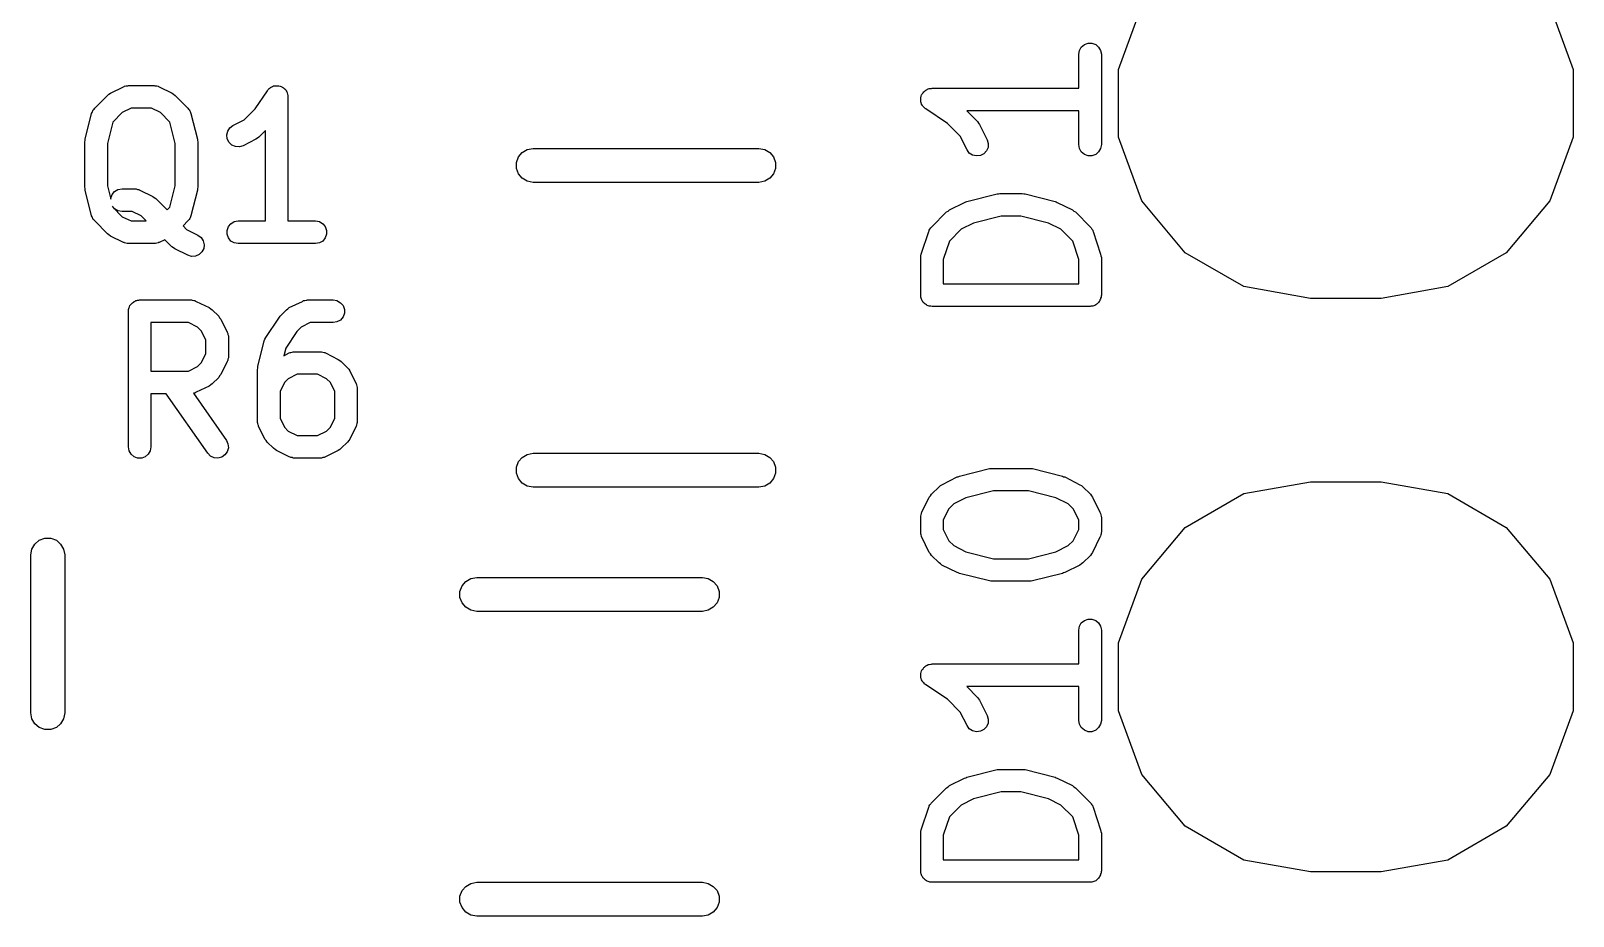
# Model space of a CAD drawing. Extents: x 125.5 to 143.1, y -145.4 to -100.4.
# Drawn here: x 135.97 to 142.81, y -117.85 to -113.93 of the extents above; entities that cross this region are included whole.
import ezdxf

# ---------------------------------------------------------------- set-up
doc = ezdxf.new("R2010")
doc.units = 0
doc.header["$MEASUREMENT"] = 0
doc.layers.add('BLACK', color=7, linetype='CONTINUOUS')

msp = doc.modelspace()

# ---------------------------------------------------------------- linework, layer by layer
at = {"layer": 'Black'}
for p, q in [((140.793, -114.1), (140.896, -113.818)), ((142.704, -113.818), (142.807, -114.1)), ((140.617, -114.033), (140.62, -114.016)), ((140.62, -114.016), (140.628, -114.001)), ((140.628, -114.001), (140.642, -113.99)), ((140.642, -113.99), (140.658, -113.984)), ((140.658, -113.984), (140.675, -113.984)), ((140.675, -113.984), (140.692, -113.99)), ((140.692, -113.99), (140.705, -114.001)), ((140.705, -114.001), (140.714, -114.016)), ((140.714, -114.016), (140.717, -114.033)), ((140.617, -114.183), (140.617, -114.033)), ((140.717, -114.033), (140.717, -114.433)), ((140.793, -114.4), (140.793, -114.1)), ((142.807, -114.1), (142.807, -114.4)), ((136.258, -114.272), (136.315, -114.215)), ((136.315, -114.215), (136.321, -114.21)), ((136.321, -114.21), (136.328, -114.205)), ((136.328, -114.205), (136.385, -114.177)), ((136.385, -114.177), (136.388, -114.176)), ((136.388, -114.176), (136.39, -114.174)), ((136.39, -114.174), (136.396, -114.173)), ((136.396, -114.173), (136.401, -114.172)), ((136.401, -114.172), (136.404, -114.172)), ((136.404, -114.172), (136.407, -114.171)), ((136.407, -114.171), (136.521, -114.171)), ((136.521, -114.171), (136.524, -114.172)), ((136.524, -114.172), (136.527, -114.172)), ((136.527, -114.172), (136.533, -114.173)), ((136.533, -114.173), (136.539, -114.174)), ((136.539, -114.174), (136.541, -114.176)), ((136.541, -114.176), (136.544, -114.177)), ((136.544, -114.177), (136.601, -114.205)), ((136.601, -114.205), (136.607, -114.21)), ((136.607, -114.21), (136.614, -114.215)), ((136.614, -114.215), (136.671, -114.272)), ((136.968, -114.275), (137.023, -114.194)), ((137.023, -114.194), (137.025, -114.192)), ((137.025, -114.192), (137.026, -114.189)), ((137.026, -114.189), (137.031, -114.185)), ((137.031, -114.185), (137.035, -114.181)), ((137.035, -114.181), (137.037, -114.18)), ((137.037, -114.18), (137.039, -114.178)), ((137.039, -114.178), (137.045, -114.176)), ((137.045, -114.176), (137.05, -114.173)), ((137.05, -114.173), (137.053, -114.173)), ((137.053, -114.173), (137.056, -114.172)), ((137.056, -114.172), (137.062, -114.172)), ((137.062, -114.172), (137.068, -114.172)), ((137.068, -114.172), (137.07, -114.172)), ((137.07, -114.172), (137.073, -114.172)), ((137.073, -114.172), (137.079, -114.174)), ((137.079, -114.174), (137.084, -114.176)), ((137.084, -114.176), (137.087, -114.177)), ((137.087, -114.177), (137.089, -114.178)), ((137.089, -114.178), (137.094, -114.182)), ((137.094, -114.182), (137.099, -114.185)), ((137.099, -114.185), (137.1, -114.188)), ((137.1, -114.188), (137.103, -114.189)), ((137.103, -114.189), (137.106, -114.194)), ((137.106, -114.194), (137.109, -114.199)), ((137.109, -114.199), (137.11, -114.202)), ((137.11, -114.202), (137.111, -114.204)), ((137.111, -114.204), (137.112, -114.21)), ((137.112, -114.21), (137.114, -114.216)), ((137.114, -114.216), (137.114, -114.219)), ((137.114, -114.219), (137.114, -114.221)), ((137.114, -114.221), (137.114, -114.771)), ((139.917, -114.225), (139.919, -114.219)), ((139.917, -114.227), (139.917, -114.225)), ((139.917, -114.23), (139.917, -114.227)), ((139.917, -114.236), (139.917, -114.23)), ((139.919, -114.219), (139.921, -114.213)), ((139.921, -114.213), (139.922, -114.211)), ((139.922, -114.211), (139.923, -114.208)), ((139.923, -114.208), (139.927, -114.204)), ((139.927, -114.204), (139.931, -114.199)), ((139.931, -114.199), (139.933, -114.197)), ((139.933, -114.197), (139.935, -114.195)), ((139.935, -114.195), (139.94, -114.192)), ((139.94, -114.192), (139.945, -114.189)), ((139.945, -114.189), (139.947, -114.188)), ((139.947, -114.188), (139.95, -114.186)), ((139.95, -114.186), (139.955, -114.185)), ((139.955, -114.185), (139.961, -114.184)), ((139.961, -114.184), (139.964, -114.184)), ((139.964, -114.184), (139.967, -114.183)), ((139.967, -114.183), (140.617, -114.183)), ((136.216, -114.409), (136.244, -114.295)), ((136.244, -114.295), (136.246, -114.291)), ((136.246, -114.291), (136.248, -114.286)), ((136.248, -114.286), (136.25, -114.283)), ((136.25, -114.283), (136.251, -114.279)), ((136.251, -114.279), (136.255, -114.276)), ((136.255, -114.276), (136.258, -114.272)), ((136.38, -114.291), (136.338, -114.333)), ((136.419, -114.271), (136.38, -114.291)), ((136.51, -114.271), (136.419, -114.271)), ((136.549, -114.291), (136.51, -114.271)), ((136.591, -114.333), (136.549, -114.291)), ((136.671, -114.272), (136.674, -114.276)), ((136.674, -114.276), (136.677, -114.279)), ((136.677, -114.279), (136.679, -114.283)), ((136.679, -114.283), (136.681, -114.286)), ((136.681, -114.286), (136.682, -114.291)), ((136.682, -114.291), (136.684, -114.295)), ((136.684, -114.295), (136.713, -114.409)), ((136.92, -114.323), (136.968, -114.275)), ((139.917, -114.242), (139.917, -114.236)), ((139.918, -114.245), (139.917, -114.242)), ((139.919, -114.247), (139.918, -114.245)), ((139.921, -114.253), (139.919, -114.247)), ((139.923, -114.258), (139.921, -114.253)), ((139.925, -114.26), (139.923, -114.258)), ((139.926, -114.263), (139.925, -114.26)), ((139.931, -114.267), (139.926, -114.263)), ((139.935, -114.272), (139.931, -114.267)), ((139.937, -114.273), (139.935, -114.272)), ((139.939, -114.275), (139.937, -114.273)), ((140.035, -114.339), (139.939, -114.275)), ((140.617, -114.283), (140.121, -114.283)), ((140.121, -114.283), (140.169, -114.331)), ((140.617, -114.433), (140.617, -114.283)), ((136.338, -114.333), (136.314, -114.428)), ((136.614, -114.428), (136.591, -114.333)), ((136.847, -114.373), (136.857, -114.358)), ((136.857, -114.358), (136.87, -114.348)), ((136.87, -114.348), (136.92, -114.323)), ((140.092, -114.396), (140.035, -114.339)), ((140.169, -114.331), (140.173, -114.338)), ((140.173, -114.338), (140.178, -114.344)), ((140.178, -114.344), (140.211, -114.411)), ((136.214, -114.421), (136.215, -114.415)), ((136.214, -114.621), (136.214, -114.421)), ((136.215, -114.415), (136.216, -114.409)), ((136.314, -114.428), (136.314, -114.615)), ((136.614, -114.615), (136.614, -114.428)), ((136.713, -114.409), (136.713, -114.415)), ((136.713, -114.415), (136.714, -114.421)), ((136.714, -114.421), (136.714, -114.621)), ((136.843, -114.39), (136.847, -114.373)), ((136.845, -114.407), (136.843, -114.39)), ((136.853, -114.423), (136.845, -114.407)), ((136.865, -114.435), (136.853, -114.423)), ((136.881, -114.441), (136.865, -114.435)), ((136.972, -114.409), (136.915, -114.438)), ((136.979, -114.404), (136.972, -114.409)), ((136.985, -114.4), (136.979, -114.404)), ((137.014, -114.371), (136.985, -114.4)), ((137.014, -114.771), (137.014, -114.371)), ((140.122, -114.456), (140.092, -114.396)), ((140.211, -114.411), (140.216, -114.428)), ((140.216, -114.428), (140.215, -114.445)), ((140.62, -114.45), (140.617, -114.433)), ((140.717, -114.433), (140.714, -114.45)), ((140.896, -114.682), (140.793, -114.4)), ((142.807, -114.4), (142.704, -114.682)), ((136.899, -114.443), (136.881, -114.441)), ((136.915, -114.438), (136.899, -114.443)), ((138.126, -114.512), (138.135, -114.487)), ((138.135, -114.487), (138.152, -114.468)), ((138.152, -114.468), (138.174, -114.455)), ((138.174, -114.455), (138.2, -114.45)), ((138.2, -114.45), (139.2, -114.45)), ((139.2, -114.45), (139.226, -114.455)), ((139.226, -114.455), (139.248, -114.468)), ((139.248, -114.468), (139.265, -114.487)), ((139.265, -114.487), (139.274, -114.512)), ((140.132, -114.47), (140.122, -114.456)), ((140.147, -114.479), (140.132, -114.47)), ((140.164, -114.483), (140.147, -114.479)), ((140.181, -114.481), (140.164, -114.483)), ((140.196, -114.473), (140.181, -114.481)), ((140.208, -114.461), (140.196, -114.473)), ((140.215, -114.445), (140.208, -114.461)), ((140.628, -114.465), (140.62, -114.45)), ((140.642, -114.477), (140.628, -114.465)), ((140.658, -114.483), (140.642, -114.477)), ((140.675, -114.483), (140.658, -114.483)), ((140.692, -114.477), (140.675, -114.483)), ((140.705, -114.465), (140.692, -114.477)), ((140.714, -114.45), (140.705, -114.465)), ((138.126, -114.538), (138.126, -114.512)), ((138.135, -114.562), (138.126, -114.538)), ((138.152, -114.582), (138.135, -114.562)), ((139.265, -114.562), (139.248, -114.582)), ((139.274, -114.538), (139.265, -114.562)), ((139.274, -114.512), (139.274, -114.538)), ((136.215, -114.627), (136.214, -114.621)), ((136.216, -114.634), (136.215, -114.627)), ((136.244, -114.748), (136.216, -114.634)), ((136.314, -114.615), (136.329, -114.675)), ((136.335, -114.654), (136.346, -114.64)), ((136.346, -114.64), (136.361, -114.632)), ((136.361, -114.632), (136.379, -114.629)), ((136.379, -114.629), (136.436, -114.629)), ((136.436, -114.629), (136.439, -114.629)), ((136.439, -114.629), (136.441, -114.629)), ((136.441, -114.629), (136.447, -114.631)), ((136.447, -114.631), (136.453, -114.632)), ((136.453, -114.632), (136.455, -114.633)), ((136.455, -114.633), (136.458, -114.634)), ((136.458, -114.634), (136.515, -114.662)), ((136.591, -114.71), (136.614, -114.615)), ((136.713, -114.634), (136.684, -114.748)), ((136.714, -114.621), (136.713, -114.627)), ((136.713, -114.627), (136.713, -114.634)), ((138.174, -114.595), (138.152, -114.582)), ((138.2, -114.6), (138.174, -114.595)), ((139.2, -114.6), (138.2, -114.6)), ((139.226, -114.595), (139.2, -114.6)), ((139.248, -114.582), (139.226, -114.595)), ((136.329, -114.67), (136.335, -114.654)), ((136.329, -114.675), (136.329, -114.67)), ((136.346, -114.717), (136.337, -114.705)), ((136.337, -114.705), (136.338, -114.71)), ((136.515, -114.662), (136.522, -114.667)), ((136.522, -114.667), (136.528, -114.672)), ((136.528, -114.672), (136.579, -114.722)), ((140.044, -114.722), (140.111, -114.689)), ((140.111, -114.689), (140.116, -114.687)), ((140.116, -114.687), (140.121, -114.685)), ((140.121, -114.685), (140.255, -114.651)), ((140.255, -114.651), (140.261, -114.651)), ((140.261, -114.651), (140.267, -114.65)), ((140.267, -114.65), (140.367, -114.65)), ((140.367, -114.65), (140.373, -114.651)), ((140.373, -114.651), (140.379, -114.651)), ((140.379, -114.651), (140.512, -114.685)), ((140.512, -114.685), (140.517, -114.687)), ((140.517, -114.687), (140.522, -114.689)), ((140.522, -114.689), (140.589, -114.722)), ((141.089, -114.912), (140.896, -114.682)), ((142.704, -114.682), (142.511, -114.912)), ((136.246, -114.752), (136.244, -114.748)), ((136.248, -114.757), (136.246, -114.752)), ((136.25, -114.76), (136.248, -114.757)), ((136.251, -114.764), (136.25, -114.76)), ((136.255, -114.767), (136.251, -114.764)), ((136.258, -114.771), (136.255, -114.767)), ((136.315, -114.828), (136.258, -114.771)), ((136.338, -114.71), (136.38, -114.752)), ((136.361, -114.726), (136.346, -114.717)), ((136.379, -114.729), (136.361, -114.726)), ((136.424, -114.729), (136.379, -114.729)), ((136.38, -114.752), (136.419, -114.771)), ((136.419, -114.771), (136.486, -114.771)), ((136.463, -114.748), (136.424, -114.729)), ((136.486, -114.771), (136.463, -114.748)), ((136.579, -114.722), (136.591, -114.71)), ((136.671, -114.771), (136.649, -114.793)), ((136.674, -114.767), (136.671, -114.771)), ((136.677, -114.764), (136.674, -114.767)), ((136.679, -114.76), (136.677, -114.764)), ((136.681, -114.757), (136.679, -114.76)), ((136.682, -114.752), (136.681, -114.757)), ((136.684, -114.748), (136.682, -114.752)), ((136.861, -114.783), (136.876, -114.774)), ((136.876, -114.774), (136.893, -114.771)), ((136.893, -114.771), (137.014, -114.771)), ((137.114, -114.771), (137.236, -114.771)), ((137.236, -114.771), (137.253, -114.774)), ((137.253, -114.774), (137.268, -114.783)), ((139.965, -114.798), (140.031, -114.731)), ((140.031, -114.731), (140.038, -114.727)), ((140.038, -114.727), (140.044, -114.722)), ((140.273, -114.75), (140.151, -114.781)), ((140.361, -114.75), (140.273, -114.75)), ((140.483, -114.781), (140.361, -114.75)), ((140.589, -114.722), (140.595, -114.727)), ((140.595, -114.727), (140.602, -114.731)), ((140.602, -114.731), (140.669, -114.798)), ((136.321, -114.833), (136.315, -114.828)), ((136.328, -114.838), (136.321, -114.833)), ((136.385, -114.866), (136.328, -114.838)), ((136.649, -114.793), (136.665, -114.809)), ((136.665, -114.809), (136.715, -114.834)), ((136.715, -114.834), (136.729, -114.844)), ((136.729, -114.844), (136.739, -114.859)), ((136.844, -114.813), (136.85, -114.796)), ((136.844, -114.83), (136.844, -114.813)), ((136.85, -114.846), (136.844, -114.83)), ((136.85, -114.796), (136.861, -114.783)), ((137.268, -114.783), (137.279, -114.796)), ((137.279, -114.796), (137.285, -114.813)), ((137.285, -114.83), (137.279, -114.846)), ((137.285, -114.813), (137.285, -114.83)), ((139.919, -114.918), (139.953, -114.818)), ((139.953, -114.818), (139.954, -114.815)), ((139.954, -114.815), (139.955, -114.812)), ((139.955, -114.812), (139.958, -114.807)), ((139.958, -114.807), (139.961, -114.802)), ((139.961, -114.802), (139.963, -114.8)), ((139.963, -114.8), (139.965, -114.798)), ((140.096, -114.808), (140.044, -114.86)), ((140.151, -114.781), (140.096, -114.808)), ((140.537, -114.808), (140.483, -114.781)), ((140.59, -114.86), (140.537, -114.808)), ((140.669, -114.798), (140.67, -114.8)), ((140.67, -114.8), (140.672, -114.802)), ((140.672, -114.802), (140.675, -114.807)), ((140.675, -114.807), (140.679, -114.812)), ((140.679, -114.812), (140.679, -114.815)), ((140.679, -114.815), (140.681, -114.818)), ((140.681, -114.818), (140.714, -114.918)), ((136.388, -114.867), (136.385, -114.866)), ((136.39, -114.868), (136.388, -114.867)), ((136.396, -114.869), (136.39, -114.868)), ((136.401, -114.871), (136.396, -114.869)), ((136.404, -114.871), (136.401, -114.871)), ((136.407, -114.871), (136.404, -114.871)), ((136.521, -114.871), (136.407, -114.871)), ((136.524, -114.871), (136.521, -114.871)), ((136.527, -114.871), (136.524, -114.871)), ((136.533, -114.869), (136.527, -114.871)), ((136.539, -114.868), (136.533, -114.869)), ((136.541, -114.867), (136.539, -114.868)), ((136.544, -114.866), (136.541, -114.867)), ((136.569, -114.854), (136.544, -114.866)), ((136.6, -114.885), (136.569, -114.854)), ((136.607, -114.89), (136.6, -114.885)), ((136.613, -114.895), (136.607, -114.89)), ((136.67, -114.923), (136.613, -114.895)), ((136.733, -114.908), (136.72, -114.92)), ((136.741, -114.893), (136.733, -114.908)), ((136.739, -114.859), (136.743, -114.876)), ((136.743, -114.876), (136.741, -114.893)), ((136.861, -114.86), (136.85, -114.846)), ((136.876, -114.868), (136.861, -114.86)), ((136.893, -114.871), (136.876, -114.868)), ((137.236, -114.871), (136.893, -114.871)), ((137.253, -114.868), (137.236, -114.871)), ((137.268, -114.86), (137.253, -114.868)), ((137.279, -114.846), (137.268, -114.86)), ((140.044, -114.86), (140.017, -114.941)), ((140.617, -114.941), (140.59, -114.86)), ((141.348, -115.062), (141.089, -114.912)), ((142.511, -114.912), (142.252, -115.062)), ((136.687, -114.928), (136.67, -114.923)), ((136.704, -114.927), (136.687, -114.928)), ((136.72, -114.92), (136.704, -114.927)), ((139.917, -114.933), (139.918, -114.925)), ((139.917, -115.1), (139.917, -114.933)), ((139.918, -114.925), (139.919, -114.918)), ((140.017, -114.941), (140.017, -115.05)), ((140.617, -115.05), (140.617, -114.941)), ((140.714, -114.918), (140.715, -114.925)), ((140.715, -114.925), (140.717, -114.933)), ((140.717, -114.933), (140.717, -115.1)), ((140.017, -115.05), (140.617, -115.05)), ((139.917, -115.104), (139.917, -115.1)), ((139.917, -115.109), (139.917, -115.104)), ((139.919, -115.113), (139.917, -115.109)), ((139.92, -115.117), (139.919, -115.113)), ((139.922, -115.121), (139.92, -115.117)), ((140.714, -115.117), (140.711, -115.121)), ((140.716, -115.109), (140.714, -115.113)), ((140.714, -115.113), (140.714, -115.117)), ((140.717, -115.1), (140.716, -115.104)), ((140.716, -115.104), (140.716, -115.109)), ((141.644, -115.114), (141.348, -115.062)), ((141.956, -115.114), (141.644, -115.114)), ((142.252, -115.062), (141.956, -115.114)), ((136.407, -115.171), (136.408, -115.167)), ((136.407, -115.771), (136.407, -115.171)), ((136.408, -115.163), (136.409, -115.159)), ((136.408, -115.167), (136.408, -115.163)), ((136.409, -115.159), (136.41, -115.154)), ((136.41, -115.154), (136.412, -115.151)), ((136.412, -115.151), (136.414, -115.146)), ((136.414, -115.146), (136.417, -115.143)), ((136.417, -115.143), (136.419, -115.139)), ((136.419, -115.139), (136.422, -115.136)), ((136.422, -115.136), (136.425, -115.133)), ((136.425, -115.133), (136.429, -115.131)), ((136.429, -115.131), (136.432, -115.128)), ((136.432, -115.128), (136.436, -115.127)), ((136.436, -115.127), (136.44, -115.124)), ((136.44, -115.124), (136.444, -115.124)), ((136.444, -115.124), (136.448, -115.122)), ((136.448, -115.122), (136.453, -115.122)), ((136.453, -115.122), (136.457, -115.121)), ((136.457, -115.121), (136.686, -115.121)), ((136.686, -115.121), (136.689, -115.122)), ((136.689, -115.122), (136.691, -115.122)), ((136.691, -115.122), (136.697, -115.123)), ((136.697, -115.123), (136.703, -115.124)), ((136.703, -115.124), (136.705, -115.126)), ((136.705, -115.126), (136.708, -115.127)), ((136.708, -115.127), (136.765, -115.155)), ((136.765, -115.155), (136.772, -115.16)), ((136.772, -115.16), (136.778, -115.165)), ((136.778, -115.165), (136.807, -115.193)), ((137.079, -115.193), (137.108, -115.165)), ((137.108, -115.165), (137.114, -115.16)), ((137.114, -115.16), (137.12, -115.155)), ((137.12, -115.155), (137.178, -115.127)), ((137.178, -115.127), (137.18, -115.126)), ((137.18, -115.126), (137.183, -115.124)), ((137.183, -115.124), (137.189, -115.123)), ((137.189, -115.123), (137.194, -115.122)), ((137.194, -115.122), (137.197, -115.122)), ((137.197, -115.122), (137.2, -115.121)), ((137.2, -115.121), (137.314, -115.121)), ((137.314, -115.121), (137.331, -115.124)), ((137.331, -115.124), (137.346, -115.133)), ((137.346, -115.133), (137.358, -115.146)), ((137.358, -115.146), (137.364, -115.163)), ((137.364, -115.18), (137.358, -115.196)), ((137.364, -115.163), (137.364, -115.18)), ((139.923, -115.125), (139.922, -115.121)), ((139.926, -115.128), (139.923, -115.125)), ((139.928, -115.132), (139.926, -115.128)), ((139.932, -115.135), (139.928, -115.132)), ((139.935, -115.138), (139.932, -115.135)), ((139.938, -115.14), (139.935, -115.138)), ((139.942, -115.143), (139.938, -115.14)), ((139.946, -115.145), (139.942, -115.143)), ((139.95, -115.147), (139.946, -115.145)), ((139.954, -115.148), (139.95, -115.147)), ((139.958, -115.149), (139.954, -115.148)), ((139.962, -115.149), (139.958, -115.149)), ((139.967, -115.15), (139.962, -115.149)), ((140.667, -115.15), (139.967, -115.15)), ((140.671, -115.149), (140.667, -115.15)), ((140.675, -115.149), (140.671, -115.149)), ((140.679, -115.148), (140.675, -115.149)), ((140.684, -115.147), (140.679, -115.148)), ((140.688, -115.145), (140.684, -115.147)), ((140.692, -115.143), (140.688, -115.145)), ((140.695, -115.14), (140.692, -115.143)), ((140.699, -115.138), (140.695, -115.14)), ((140.702, -115.135), (140.699, -115.138)), ((140.705, -115.132), (140.702, -115.135)), ((140.707, -115.128), (140.705, -115.132)), ((140.71, -115.125), (140.707, -115.128)), ((140.711, -115.121), (140.71, -115.125)), ((136.507, -115.221), (136.507, -115.436)), ((136.674, -115.221), (136.507, -115.221)), ((136.713, -115.241), (136.674, -115.221)), ((136.73, -115.258), (136.713, -115.241)), ((136.807, -115.193), (136.811, -115.2)), ((136.811, -115.2), (136.816, -115.206)), ((136.816, -115.206), (136.845, -115.263)), ((137.016, -115.287), (137.073, -115.201)), ((137.073, -115.201), (137.076, -115.197)), ((137.076, -115.197), (137.079, -115.193)), ((137.172, -115.241), (137.153, -115.26)), ((137.212, -115.221), (137.172, -115.241)), ((137.314, -115.221), (137.212, -115.221)), ((137.331, -115.218), (137.314, -115.221)), ((137.346, -115.21), (137.331, -115.218)), ((137.358, -115.196), (137.346, -115.21)), ((136.75, -115.298), (136.73, -115.258)), ((136.75, -115.36), (136.75, -115.298)), ((136.845, -115.263), (136.846, -115.266)), ((136.846, -115.266), (136.847, -115.269)), ((136.847, -115.269), (136.848, -115.274)), ((136.848, -115.274), (136.85, -115.28)), ((136.85, -115.28), (136.85, -115.283)), ((136.85, -115.283), (136.85, -115.286)), ((136.85, -115.286), (136.85, -115.371)), ((136.98, -115.416), (137.009, -115.302)), ((137.009, -115.302), (137.012, -115.294)), ((137.012, -115.294), (137.016, -115.287)), ((137.153, -115.26), (137.104, -115.335)), ((136.73, -115.399), (136.75, -115.36)), ((136.846, -115.391), (136.845, -115.394)), ((136.847, -115.389), (136.846, -115.391)), ((136.848, -115.383), (136.847, -115.389)), ((136.85, -115.377), (136.848, -115.383)), ((136.85, -115.371), (136.85, -115.374)), ((136.85, -115.374), (136.85, -115.377)), ((137.104, -115.335), (137.095, -115.368)), ((137.095, -115.368), (137.12, -115.355)), ((137.12, -115.355), (137.123, -115.354)), ((137.123, -115.354), (137.126, -115.353)), ((137.126, -115.353), (137.132, -115.352)), ((137.132, -115.352), (137.137, -115.35)), ((137.137, -115.35), (137.14, -115.35)), ((137.14, -115.35), (137.143, -115.35)), ((137.143, -115.35), (137.257, -115.35)), ((137.257, -115.35), (137.26, -115.35)), ((137.26, -115.35), (137.263, -115.35)), ((137.263, -115.35), (137.268, -115.352)), ((137.268, -115.352), (137.274, -115.353)), ((137.274, -115.353), (137.277, -115.354)), ((137.277, -115.354), (137.28, -115.355)), ((137.28, -115.355), (137.337, -115.384)), ((137.337, -115.384), (137.343, -115.389)), ((137.343, -115.389), (137.35, -115.393)), ((136.507, -115.436), (136.674, -115.436)), ((136.674, -115.436), (136.713, -115.416)), ((136.713, -115.416), (136.73, -115.399)), ((136.811, -115.457), (136.807, -115.464)), ((136.816, -115.451), (136.811, -115.457)), ((136.845, -115.394), (136.816, -115.451)), ((136.979, -115.429), (136.98, -115.423)), ((136.979, -115.657), (136.979, -115.429)), ((136.98, -115.423), (136.98, -115.416)), ((137.155, -115.45), (137.115, -115.47)), ((137.245, -115.45), (137.155, -115.45)), ((137.285, -115.47), (137.245, -115.45)), ((137.35, -115.393), (137.378, -115.422)), ((137.378, -115.422), (137.383, -115.428)), ((137.383, -115.428), (137.388, -115.435)), ((137.388, -115.435), (137.416, -115.492)), ((136.765, -115.502), (136.708, -115.53)), ((136.772, -115.497), (136.765, -115.502)), ((136.778, -115.492), (136.772, -115.497)), ((136.807, -115.464), (136.778, -115.492)), ((137.098, -115.487), (137.079, -115.526)), ((137.079, -115.526), (137.079, -115.645)), ((137.115, -115.47), (137.098, -115.487)), ((137.302, -115.487), (137.285, -115.47)), ((137.321, -115.526), (137.302, -115.487)), ((137.321, -115.645), (137.321, -115.526)), ((137.416, -115.492), (137.417, -115.495)), ((137.417, -115.495), (137.418, -115.497)), ((137.418, -115.497), (137.419, -115.503)), ((137.419, -115.503), (137.421, -115.509)), ((137.421, -115.509), (137.421, -115.511)), ((137.421, -115.511), (137.421, -115.514)), ((137.421, -115.514), (137.421, -115.657)), ((136.574, -115.536), (136.507, -115.536)), ((136.507, -115.536), (136.507, -115.771)), ((136.759, -115.8), (136.574, -115.536)), ((136.697, -115.534), (136.695, -115.534)), ((136.695, -115.534), (136.841, -115.743)), ((136.703, -115.533), (136.697, -115.534)), ((136.705, -115.531), (136.703, -115.533)), ((136.708, -115.53), (136.705, -115.531)), ((136.979, -115.66), (136.979, -115.657)), ((136.979, -115.663), (136.979, -115.66)), ((136.981, -115.668), (136.979, -115.663)), ((137.079, -115.645), (137.098, -115.685)), ((137.302, -115.685), (137.321, -115.645)), ((137.421, -115.663), (137.419, -115.668)), ((137.421, -115.657), (137.421, -115.66)), ((137.421, -115.66), (137.421, -115.663)), ((136.982, -115.674), (136.981, -115.668)), ((136.983, -115.677), (136.982, -115.674)), ((136.984, -115.68), (136.983, -115.677)), ((137.012, -115.737), (136.984, -115.68)), ((137.098, -115.685), (137.115, -115.702)), ((137.115, -115.702), (137.155, -115.721)), ((137.155, -115.721), (137.245, -115.721)), ((137.245, -115.721), (137.285, -115.702)), ((137.285, -115.702), (137.302, -115.685)), ((137.416, -115.68), (137.388, -115.737)), ((137.417, -115.677), (137.416, -115.68)), ((137.418, -115.674), (137.417, -115.677)), ((137.419, -115.668), (137.418, -115.674)), ((136.41, -115.789), (136.407, -115.771)), ((136.419, -115.804), (136.41, -115.789)), ((136.504, -115.789), (136.495, -115.804)), ((136.507, -115.771), (136.504, -115.789)), ((136.771, -115.812), (136.759, -115.8)), ((136.845, -115.793), (136.835, -115.807)), ((136.841, -115.743), (136.848, -115.758)), ((136.85, -115.776), (136.845, -115.793)), ((136.848, -115.758), (136.85, -115.776)), ((137.017, -115.743), (137.012, -115.737)), ((137.022, -115.75), (137.017, -115.743)), ((137.05, -115.778), (137.022, -115.75)), ((137.057, -115.783), (137.05, -115.778)), ((137.063, -115.788), (137.057, -115.783)), ((137.12, -115.816), (137.063, -115.788)), ((137.337, -115.788), (137.28, -115.816)), ((137.343, -115.783), (137.337, -115.788)), ((137.35, -115.778), (137.343, -115.783)), ((137.378, -115.75), (137.35, -115.778)), ((137.383, -115.743), (137.378, -115.75)), ((137.388, -115.737), (137.383, -115.743)), ((138.174, -115.805), (138.2, -115.8)), ((138.2, -115.8), (139.2, -115.8)), ((139.2, -115.8), (139.226, -115.805)), ((136.432, -115.815), (136.419, -115.804)), ((136.448, -115.821), (136.432, -115.815)), ((136.466, -115.821), (136.448, -115.821)), ((136.482, -115.815), (136.466, -115.821)), ((136.495, -115.804), (136.482, -115.815)), ((136.787, -115.82), (136.771, -115.812)), ((136.804, -115.821), (136.787, -115.82)), ((136.821, -115.817), (136.804, -115.821)), ((136.835, -115.807), (136.821, -115.817)), ((137.123, -115.817), (137.12, -115.816)), ((137.126, -115.818), (137.123, -115.817)), ((137.132, -115.819), (137.126, -115.818)), ((137.137, -115.821), (137.132, -115.819)), ((137.14, -115.821), (137.137, -115.821)), ((137.143, -115.821), (137.14, -115.821)), ((137.257, -115.821), (137.143, -115.821)), ((137.26, -115.821), (137.257, -115.821)), ((137.263, -115.821), (137.26, -115.821)), ((137.268, -115.819), (137.263, -115.821)), ((137.274, -115.818), (137.268, -115.819)), ((137.277, -115.817), (137.274, -115.818)), ((137.28, -115.816), (137.277, -115.817)), ((138.126, -115.862), (138.135, -115.837)), ((138.126, -115.888), (138.126, -115.862)), ((138.135, -115.837), (138.152, -115.818)), ((138.152, -115.818), (138.174, -115.805)), ((139.226, -115.805), (139.248, -115.818)), ((139.248, -115.818), (139.265, -115.837)), ((139.265, -115.837), (139.274, -115.862)), ((139.274, -115.862), (139.274, -115.888)), ((140.088, -115.901), (140.221, -115.868)), ((140.221, -115.868), (140.227, -115.868)), ((140.227, -115.868), (140.233, -115.867)), ((140.233, -115.867), (140.4, -115.867)), ((140.4, -115.867), (140.406, -115.868)), ((140.406, -115.868), (140.412, -115.868)), ((140.412, -115.868), (140.545, -115.901)), ((138.135, -115.912), (138.126, -115.888)), ((138.152, -115.932), (138.135, -115.912)), ((138.174, -115.945), (138.152, -115.932)), ((139.248, -115.932), (139.226, -115.945)), ((139.265, -115.912), (139.248, -115.932)), ((139.274, -115.888), (139.265, -115.912)), ((140.005, -115.943), (140.011, -115.939)), ((140.011, -115.939), (140.078, -115.905)), ((140.078, -115.905), (140.083, -115.904)), ((140.083, -115.904), (140.088, -115.901)), ((140.545, -115.901), (140.55, -115.904)), ((140.55, -115.904), (140.556, -115.905)), ((140.556, -115.905), (140.622, -115.939)), ((140.622, -115.939), (140.629, -115.943)), ((141.348, -115.978), (141.644, -115.926)), ((141.644, -115.926), (141.956, -115.926)), ((141.956, -115.926), (142.252, -115.978)), ((138.2, -115.95), (138.174, -115.945)), ((139.2, -115.95), (138.2, -115.95)), ((139.226, -115.945), (139.2, -115.95)), ((139.922, -116.061), (139.955, -115.994)), ((139.955, -115.994), (139.96, -115.988)), ((139.96, -115.988), (139.965, -115.981)), ((139.965, -115.981), (139.998, -115.948)), ((139.998, -115.948), (140.005, -115.943)), ((140.117, -115.997), (140.063, -116.024)), ((140.239, -115.967), (140.117, -115.997)), ((140.394, -115.967), (140.239, -115.967)), ((140.516, -115.997), (140.394, -115.967)), ((140.57, -116.024), (140.516, -115.997)), ((140.629, -115.943), (140.635, -115.948)), ((140.635, -115.948), (140.669, -115.981)), ((140.669, -115.981), (140.673, -115.988)), ((140.673, -115.988), (140.678, -115.994)), ((140.678, -115.994), (140.711, -116.061)), ((141.089, -116.128), (141.348, -115.978)), ((142.252, -115.978), (142.511, -116.128)), ((139.917, -116.078), (139.919, -116.072)), ((139.919, -116.072), (139.92, -116.066)), ((139.92, -116.066), (139.921, -116.064)), ((139.921, -116.064), (139.922, -116.061)), ((140.041, -116.046), (140.017, -116.095)), ((140.063, -116.024), (140.041, -116.046)), ((140.592, -116.046), (140.57, -116.024)), ((140.617, -116.095), (140.592, -116.046)), ((140.711, -116.061), (140.712, -116.064)), ((140.712, -116.064), (140.714, -116.066)), ((140.714, -116.066), (140.715, -116.072)), ((140.715, -116.072), (140.716, -116.078)), ((139.917, -116.08), (139.917, -116.078)), ((139.917, -116.083), (139.917, -116.08)), ((139.917, -116.15), (139.917, -116.083)), ((140.017, -116.095), (140.017, -116.138)), ((140.017, -116.138), (140.041, -116.187)), ((140.592, -116.187), (140.617, -116.138)), ((140.617, -116.138), (140.617, -116.095)), ((140.716, -116.078), (140.716, -116.08)), ((140.716, -116.08), (140.717, -116.083)), ((140.717, -116.083), (140.717, -116.15)), ((140.896, -116.358), (141.089, -116.128)), ((142.511, -116.128), (142.704, -116.358)), ((135.98, -116.224), (135.993, -116.202)), ((135.993, -116.202), (136.012, -116.185)), ((136.012, -116.185), (136.037, -116.176)), ((136.037, -116.176), (136.063, -116.176)), ((136.063, -116.176), (136.088, -116.185)), ((136.088, -116.185), (136.107, -116.202)), ((136.107, -116.202), (136.12, -116.224)), ((139.917, -116.153), (139.917, -116.15)), ((139.917, -116.156), (139.917, -116.153)), ((139.919, -116.161), (139.917, -116.156)), ((139.92, -116.167), (139.919, -116.161)), ((139.921, -116.17), (139.92, -116.167)), ((139.922, -116.172), (139.921, -116.17)), ((139.955, -116.239), (139.922, -116.172)), ((140.041, -116.187), (140.063, -116.209)), ((140.063, -116.209), (140.117, -116.236)), ((140.516, -116.236), (140.57, -116.209)), ((140.57, -116.209), (140.592, -116.187)), ((140.711, -116.172), (140.678, -116.239)), ((140.712, -116.17), (140.711, -116.172)), ((140.714, -116.167), (140.712, -116.17)), ((140.715, -116.161), (140.714, -116.167)), ((140.716, -116.156), (140.715, -116.161)), ((140.717, -116.15), (140.716, -116.153)), ((140.716, -116.153), (140.716, -116.156)), ((135.975, -116.25), (135.98, -116.224)), ((135.975, -116.95), (135.975, -116.25)), ((136.12, -116.224), (136.125, -116.25)), ((136.125, -116.25), (136.125, -116.95)), ((139.96, -116.245), (139.955, -116.239)), ((139.965, -116.252), (139.96, -116.245)), ((139.998, -116.285), (139.965, -116.252)), ((140.117, -116.236), (140.239, -116.267)), ((140.239, -116.267), (140.394, -116.267)), ((140.394, -116.267), (140.516, -116.236)), ((140.669, -116.252), (140.635, -116.285)), ((140.673, -116.245), (140.669, -116.252)), ((140.678, -116.239), (140.673, -116.245)), ((140.005, -116.29), (139.998, -116.285)), ((140.011, -116.295), (140.005, -116.29)), ((140.078, -116.328), (140.011, -116.295)), ((140.083, -116.33), (140.078, -116.328)), ((140.088, -116.332), (140.083, -116.33)), ((140.221, -116.365), (140.088, -116.332)), ((140.545, -116.332), (140.412, -116.365)), ((140.55, -116.33), (140.545, -116.332)), ((140.556, -116.328), (140.55, -116.33)), ((140.622, -116.295), (140.556, -116.328)), ((140.629, -116.29), (140.622, -116.295)), ((140.635, -116.285), (140.629, -116.29)), ((137.876, -116.412), (137.885, -116.387)), ((137.876, -116.438), (137.876, -116.412)), ((137.885, -116.387), (137.902, -116.368)), ((137.902, -116.368), (137.924, -116.355)), ((137.924, -116.355), (137.95, -116.35)), ((137.95, -116.35), (138.95, -116.35)), ((138.95, -116.35), (138.976, -116.355)), ((138.976, -116.355), (138.998, -116.368)), ((138.998, -116.368), (139.015, -116.387)), ((139.015, -116.387), (139.024, -116.412)), ((139.024, -116.412), (139.024, -116.438)), ((140.227, -116.366), (140.221, -116.365)), ((140.233, -116.367), (140.227, -116.366)), ((140.4, -116.367), (140.233, -116.367)), ((140.406, -116.366), (140.4, -116.367)), ((140.412, -116.365), (140.406, -116.366)), ((140.793, -116.64), (140.896, -116.358)), ((142.704, -116.358), (142.807, -116.64)), ((137.885, -116.462), (137.876, -116.438)), ((137.902, -116.482), (137.885, -116.462)), ((137.924, -116.495), (137.902, -116.482)), ((138.998, -116.482), (138.976, -116.495)), ((139.015, -116.462), (138.998, -116.482)), ((139.024, -116.438), (139.015, -116.462)), ((137.95, -116.5), (137.924, -116.495)), ((138.95, -116.5), (137.95, -116.5)), ((138.976, -116.495), (138.95, -116.5)), ((140.62, -116.566), (140.628, -116.551)), ((140.628, -116.551), (140.642, -116.54)), ((140.642, -116.54), (140.658, -116.534)), ((140.658, -116.534), (140.675, -116.534)), ((140.675, -116.534), (140.692, -116.54)), ((140.692, -116.54), (140.705, -116.551)), ((140.705, -116.551), (140.714, -116.566)), ((140.617, -116.583), (140.62, -116.566)), ((140.617, -116.733), (140.617, -116.583)), ((140.714, -116.566), (140.717, -116.583)), ((140.717, -116.583), (140.717, -116.983)), ((140.793, -116.94), (140.793, -116.64)), ((142.807, -116.64), (142.807, -116.94)), ((139.922, -116.761), (139.923, -116.758)), ((139.923, -116.758), (139.927, -116.754)), ((139.927, -116.754), (139.931, -116.749)), ((139.931, -116.749), (139.933, -116.747)), ((139.933, -116.747), (139.935, -116.745)), ((139.935, -116.745), (139.94, -116.742)), ((139.94, -116.742), (139.945, -116.739)), ((139.945, -116.739), (139.947, -116.738)), ((139.947, -116.738), (139.95, -116.736)), ((139.95, -116.736), (139.955, -116.735)), ((139.955, -116.735), (139.961, -116.734)), ((139.961, -116.734), (139.964, -116.734)), ((139.964, -116.734), (139.967, -116.733)), ((139.967, -116.733), (140.617, -116.733)), ((139.917, -116.775), (139.919, -116.769)), ((139.917, -116.777), (139.917, -116.775)), ((139.917, -116.78), (139.917, -116.777)), ((139.917, -116.786), (139.917, -116.78)), ((139.917, -116.792), (139.917, -116.786)), ((139.918, -116.795), (139.917, -116.792)), ((139.919, -116.797), (139.918, -116.795)), ((139.919, -116.769), (139.921, -116.763)), ((139.921, -116.803), (139.919, -116.797)), ((139.921, -116.763), (139.922, -116.761)), ((139.923, -116.808), (139.921, -116.803)), ((139.925, -116.81), (139.923, -116.808)), ((139.926, -116.813), (139.925, -116.81)), ((139.931, -116.817), (139.926, -116.813)), ((139.935, -116.822), (139.931, -116.817)), ((139.937, -116.823), (139.935, -116.822)), ((139.939, -116.825), (139.937, -116.823)), ((140.035, -116.889), (139.939, -116.825)), ((140.092, -116.946), (140.035, -116.889)), ((140.617, -116.833), (140.121, -116.833)), ((140.121, -116.833), (140.169, -116.881)), ((140.169, -116.881), (140.173, -116.888)), ((140.173, -116.888), (140.178, -116.894)), ((140.178, -116.894), (140.211, -116.961)), ((140.617, -116.983), (140.617, -116.833)), ((135.98, -116.976), (135.975, -116.95)), ((136.125, -116.95), (136.12, -116.976)), ((140.122, -117.006), (140.092, -116.946)), ((140.211, -116.961), (140.216, -116.978)), ((140.896, -117.222), (140.793, -116.94)), ((142.807, -116.94), (142.704, -117.222)), ((135.993, -116.998), (135.98, -116.976)), ((136.012, -117.015), (135.993, -116.998)), ((136.037, -117.024), (136.012, -117.015)), ((136.063, -117.024), (136.037, -117.024)), ((136.088, -117.015), (136.063, -117.024)), ((136.107, -116.998), (136.088, -117.015)), ((136.12, -116.976), (136.107, -116.998)), ((140.132, -117.02), (140.122, -117.006)), ((140.147, -117.029), (140.132, -117.02)), ((140.164, -117.033), (140.147, -117.029)), ((140.181, -117.031), (140.164, -117.033)), ((140.196, -117.023), (140.181, -117.031)), ((140.208, -117.011), (140.196, -117.023)), ((140.215, -116.995), (140.208, -117.011)), ((140.216, -116.978), (140.215, -116.995)), ((140.62, -117), (140.617, -116.983)), ((140.628, -117.015), (140.62, -117)), ((140.642, -117.027), (140.628, -117.015)), ((140.658, -117.033), (140.642, -117.027)), ((140.692, -117.027), (140.675, -117.033)), ((140.705, -117.015), (140.692, -117.027)), ((140.714, -117), (140.705, -117.015)), ((140.717, -116.983), (140.714, -117)), ((140.675, -117.033), (140.658, -117.033)), ((140.111, -117.239), (140.116, -117.237)), ((140.116, -117.237), (140.121, -117.235)), ((140.121, -117.235), (140.255, -117.201)), ((140.255, -117.201), (140.261, -117.201)), ((140.261, -117.201), (140.267, -117.2)), ((140.267, -117.2), (140.367, -117.2)), ((140.367, -117.2), (140.373, -117.201)), ((140.373, -117.201), (140.379, -117.201)), ((140.379, -117.201), (140.512, -117.235)), ((140.512, -117.235), (140.517, -117.237)), ((140.517, -117.237), (140.522, -117.239)), ((141.089, -117.452), (140.896, -117.222)), ((142.704, -117.222), (142.511, -117.452)), ((139.965, -117.348), (140.031, -117.281)), ((140.031, -117.281), (140.038, -117.277)), ((140.038, -117.277), (140.044, -117.272)), ((140.044, -117.272), (140.111, -117.239)), ((140.273, -117.3), (140.151, -117.331)), ((140.361, -117.3), (140.273, -117.3)), ((140.483, -117.331), (140.361, -117.3)), ((140.522, -117.239), (140.589, -117.272)), ((140.589, -117.272), (140.595, -117.277)), ((140.595, -117.277), (140.602, -117.281)), ((140.602, -117.281), (140.669, -117.348)), ((139.919, -117.468), (139.953, -117.368)), ((139.953, -117.368), (139.954, -117.365)), ((139.954, -117.365), (139.955, -117.362)), ((139.955, -117.362), (139.958, -117.357)), ((139.958, -117.357), (139.961, -117.352)), ((139.961, -117.352), (139.963, -117.35)), ((139.963, -117.35), (139.965, -117.348)), ((140.096, -117.358), (140.044, -117.41)), ((140.151, -117.331), (140.096, -117.358)), ((140.537, -117.358), (140.483, -117.331)), ((140.59, -117.41), (140.537, -117.358)), ((140.669, -117.348), (140.67, -117.35)), ((140.67, -117.35), (140.672, -117.352)), ((140.672, -117.352), (140.675, -117.357)), ((140.675, -117.357), (140.679, -117.362)), ((140.679, -117.362), (140.679, -117.365)), ((140.679, -117.365), (140.681, -117.368)), ((140.681, -117.368), (140.714, -117.468)), ((140.044, -117.41), (140.017, -117.491)), ((140.617, -117.491), (140.59, -117.41)), ((139.917, -117.483), (139.918, -117.475)), ((139.917, -117.65), (139.917, -117.483)), ((139.918, -117.475), (139.919, -117.468)), ((140.017, -117.491), (140.017, -117.6)), ((140.617, -117.6), (140.617, -117.491)), ((140.714, -117.468), (140.715, -117.475)), ((140.715, -117.475), (140.717, -117.483)), ((140.717, -117.483), (140.717, -117.65)), ((141.348, -117.602), (141.089, -117.452)), ((142.511, -117.452), (142.252, -117.602)), ((140.017, -117.6), (140.617, -117.6)), ((141.644, -117.654), (141.348, -117.602)), ((142.252, -117.602), (141.956, -117.654)), ((137.902, -117.718), (137.924, -117.705)), ((137.924, -117.705), (137.95, -117.7)), ((137.95, -117.7), (138.95, -117.7)), ((138.95, -117.7), (138.976, -117.705)), ((138.976, -117.705), (138.998, -117.718)), ((139.917, -117.654), (139.917, -117.65)), ((139.917, -117.659), (139.917, -117.654)), ((139.919, -117.663), (139.917, -117.659)), ((139.92, -117.667), (139.919, -117.663)), ((139.922, -117.671), (139.92, -117.667)), ((139.923, -117.675), (139.922, -117.671)), ((139.926, -117.678), (139.923, -117.675)), ((139.928, -117.682), (139.926, -117.678)), ((139.932, -117.685), (139.928, -117.682)), ((139.935, -117.688), (139.932, -117.685)), ((139.938, -117.69), (139.935, -117.688)), ((139.942, -117.693), (139.938, -117.69)), ((139.946, -117.695), (139.942, -117.693)), ((139.95, -117.697), (139.946, -117.695)), ((139.954, -117.698), (139.95, -117.697)), ((139.958, -117.699), (139.954, -117.698)), ((139.962, -117.699), (139.958, -117.699)), ((139.967, -117.7), (139.962, -117.699)), ((140.667, -117.7), (139.967, -117.7)), ((140.671, -117.699), (140.667, -117.7)), ((140.675, -117.699), (140.671, -117.699)), ((140.679, -117.698), (140.675, -117.699)), ((140.684, -117.697), (140.679, -117.698)), ((140.688, -117.695), (140.684, -117.697)), ((140.692, -117.693), (140.688, -117.695)), ((140.695, -117.69), (140.692, -117.693)), ((140.699, -117.688), (140.695, -117.69)), ((140.702, -117.685), (140.699, -117.688)), ((140.705, -117.682), (140.702, -117.685)), ((140.707, -117.678), (140.705, -117.682)), ((140.71, -117.675), (140.707, -117.678)), ((140.711, -117.671), (140.71, -117.675)), ((140.714, -117.667), (140.711, -117.671)), ((140.716, -117.659), (140.714, -117.663)), ((140.714, -117.663), (140.714, -117.667)), ((140.717, -117.65), (140.716, -117.654)), ((140.716, -117.654), (140.716, -117.659)), ((141.956, -117.654), (141.644, -117.654)), ((137.876, -117.762), (137.885, -117.737)), ((137.876, -117.788), (137.876, -117.762)), ((137.885, -117.737), (137.902, -117.718)), ((138.998, -117.718), (139.015, -117.737)), ((139.015, -117.737), (139.024, -117.762)), ((139.024, -117.762), (139.024, -117.788)), ((137.885, -117.812), (137.876, -117.788)), ((137.902, -117.832), (137.885, -117.812)), ((137.924, -117.845), (137.902, -117.832)), ((137.95, -117.85), (137.924, -117.845)), ((138.95, -117.85), (137.95, -117.85)), ((138.976, -117.845), (138.95, -117.85)), ((138.998, -117.832), (138.976, -117.845)), ((139.015, -117.812), (138.998, -117.832)), ((139.024, -117.788), (139.015, -117.812))]:
    msp.add_line(p, q, dxfattribs=at)

doc.saveas('drawing.dxf')
